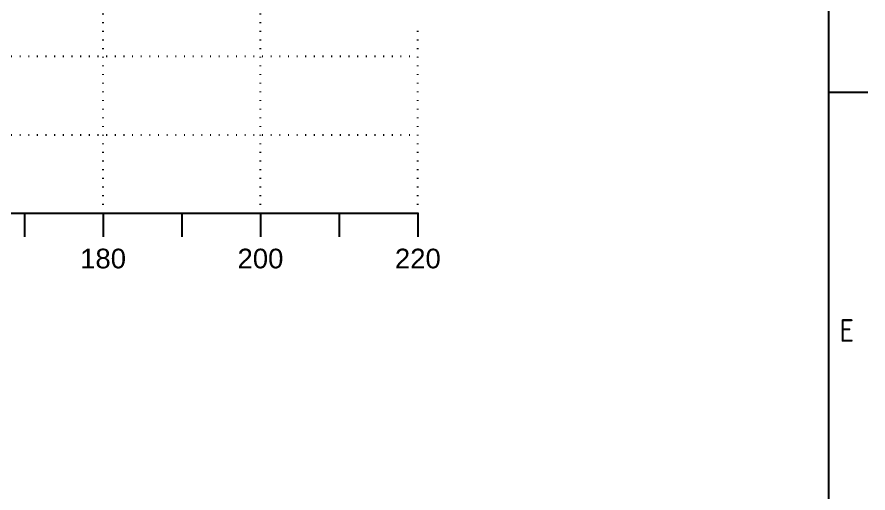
# Paper-space layout 'A2 - Rail Crossing Detail' of a CAD drawing. Header units: metres, sheet in millimetres. Extents: x -21 to 565, y 0 to 412.
# Drawn here: x 457.2 to 565.4, y 88.6 to 149.1 of the extents above; entities that cross this region are included whole.
import ezdxf
from ezdxf.enums import TextEntityAlignment as Align

# ---------------------------------------------------------------- set-up
doc = ezdxf.new("R2010")
doc.units = ezdxf.units.M
doc.linetypes.add('Cable Remove', pattern=[2, 0, -2])
doc.linetypes.add('HIDDEN', pattern=[0.375, 0.25, -0.125])
doc.layers.get('0').update_dxf_attribs({"color": 6})
doc.layers.add('Notes', color=7, linetype='Continuous')
doc.layers.add('SupportsUG_SP_EXT', color=7, linetype='Continuous')
doc.styles.add('iecISOCP', font='isocp.shx')
doc.styles.get("Standard").update_dxf_attribs({"font": 'arial.ttf'})

# ---------------------------------------------------------------- blocks, each defined once
blk = doc.blocks.new('A2_FRAME_TITLE')
at = {"layer": 'Notes', "color": 3}
blk.add_line((581.39, 407.42), (581.39, 5), dxfattribs=at)
at = {"layer": 'Notes', "color": 7}
blk.add_line((581.39, 139.56), (586.39, 139.56), dxfattribs=at)
blk.add_attdef('DRAFT_NUM', (24.44, 23.49), '', height=2.8, rotation=90)
at = {"layer": 'Notes', "color": 7, "style": 'iecISOCP'}
blk.add_text('E', height=2.88, dxfattribs=at).set_placement((582.77, 109.24), align=Align.MIDDLE_LEFT)
at = {"layer": 'Notes', "color": 7, "style": 'iecISOCP', "flags": 8}
blk.add_attdef('VERSION_NO', text='', height=2.5, rotation=90, dxfattribs=at).set_placement((154.95, 42.84), align=Align.MIDDLE_CENTER)
at = {"layer": 'Notes', "color": 7, "style": 'iecISOCP'}
for tag, p in [('CAP_NO', (274.43, 43.02)), ('IE_NUM', (274.43, 37.38)), ('GEN_WO', (217.74, 31.2)), ('HV_SWITCH', (274.43, 31.2)), ('OH_WO', (217.74, 25.1)), ('UBD_REF', (274.43, 25.1)), ('UG_WO', (217.74, 19.49)), ('GIS_MAP_No', (274.43, 19.49)), ('SUB_WO', (217.74, 13.64)), ('HV_OP_DIAG', (274.43, 13.64)), ('LGA', (274.43, 7.06))]:
    blk.add_attdef(tag, p, '', height=2.5, dxfattribs=at)
at = {"layer": 'Notes', "color": 2, "style": 'iecISOCP'}
for tag, p in [('T1', (441.71, 33.55)), ('T2', (441.71, 28.43)), ('T3', (441.71, 23.01)), ('T4', (441.4, 17.78)), ('T5', (441.4, 12.35)), ('T6', (441.4, 7.09))]:
    blk.add_attdef(tag, text='', height=3.5, dxfattribs=at).set_placement(p, align=Align.CENTER)
at = {"layer": 'Notes', "color": 7, "style": 'iecISOCP'}
for tag, p in [('scale', (324.78, 31.98)), ('DRAWN', (324.78, 24.31)), ('DATE', (324.78, 16.26)), ('CHD', (324.78, 7.75)), ('DESIGN', (362.64, 8.29))]:
    blk.add_attdef(tag, text='', height=2.5, dxfattribs=at).set_placement(p, align=Align.CENTER)
at = {"layer": 'Notes', "color": 4, "style": 'iecISOCP'}
blk.add_attdef('NUM', text='', height=7, dxfattribs=at).set_placement((549.94, 16.48), align=Align.CENTER)
at = {"layer": 'Notes', "color": 1, "style": 'iecISOCP'}
blk.add_attdef('REV', text='', height=5, dxfattribs=at).set_placement((576.56, 16.48), align=Align.CENTER)
at = {"layer": 'Notes', "color": 7, "style": 'iecISOCP'}
for tag, p in [('NS', (548.07, 7.5)), ('SHTS', (562.68, 7.5))]:
    blk.add_attdef(tag, text='', height=2.5, dxfattribs=at).set_placement(p, align=Align.MIDDLE)
at = {"layer": 'Notes', "style": 'iecISOCP'}
blk.add_attdef('ExportID', (4.99, 1.62), '', height=2.5, dxfattribs=at)
at = {"layer": 'Notes', "style": 'iecISOCP', "flags": 1}
for tag, p in [('ProjectType', (6.3, -8.26)), ('ProjectNumber', (23.01, -7.98)), ('DrawingNumber', (42.02, -7.98)), ('ProjectDescription', (60.75, -8.26)), ('ExportDate', (86.99, -8.34)), ('ExportUserName', (104.82, -7.69)), ('DesignerCompanyName', (128.16, -8.26)), ('GIS_SUCCESS', (157.54, -7.98)), ('CAD_SUCCESS', (175.98, -7.98)), ('Comments', (223.32, -8.34)), ('ExportCategories', (243.1, -8.34)), ('ExportAreaOfInterest', (260.42, -7.82))]:
    blk.add_attdef(tag, p, '', height=1, dxfattribs=at)
at = {"layer": 'Notes', "color": 7, "style": 'iecISOCP', "flags": 1}
blk.add_attdef('DEPOTCODE', (200.33, -8.34), '', height=1, dxfattribs=at)

psp = doc.layouts.new('A2 - Rail Crossing Detail')

# ---------------------------------------------------------------- linework, layer by layer
at = {"layer": 'Notes', "color": 8, "linetype": 'Cable Remove', "ltscale": 0.5}
for p, q in [((468.1871, 124.1462), (468.1871, 314.1462)), ((488.1871, 124.1462), (488.1871, 314.1462)), ((508.1871, 124.1462), (508.1871, 148.0587)), ((288.1871, 144.1462), (508.1871, 144.1462)), ((288.1871, 134.1462), (508.1871, 134.1462))]:
    psp.add_line(p, q, dxfattribs=at)
at = {"layer": 'Notes', "color": 8, "linetype": 'HIDDEN', "ltscale": 10}
psp.add_line((288.1871, 124.1462), (508.1871, 124.1462), dxfattribs=at)
at = {"layer": 'Notes', "color": 3}
for p, q in [((458.1871, 124.1462), (458.1871, 121.1462)), ((468.1871, 124.1462), (468.1871, 121.1462)), ((478.1871, 124.1462), (478.1871, 121.1462)), ((488.1871, 124.1462), (488.1871, 121.1462)), ((498.1871, 124.1462), (498.1871, 121.1462)), ((508.1871, 124.1462), (508.1871, 121.1462))]:
    psp.add_line(p, q, dxfattribs=at)
at = {"layer": 'Notes', "flags": 128}
psp.add_lwpolyline([(288.1871, 124.1462), (508.1871, 124.1462)], dxfattribs=at)

# ---------------------------------------------------------------- block references
at = {"layer": 'SupportsUG_SP_EXT'}
psp.add_blockref('A2_FRAME_TITLE', (-21.005, 0), dxfattribs=at)

# ---------------------------------------------------------------- texts
at = {"layer": 'Notes', "color": 7}
for s, p in [('180', (468.1871, 119.6462)), ('200', (488.1871, 119.6462)), ('220', (508.1871, 119.6462))]:
    psp.add_text(s, height=2.5, dxfattribs=at).set_placement(p, align=Align.TOP_CENTER)

doc.saveas('drawing.dxf')
